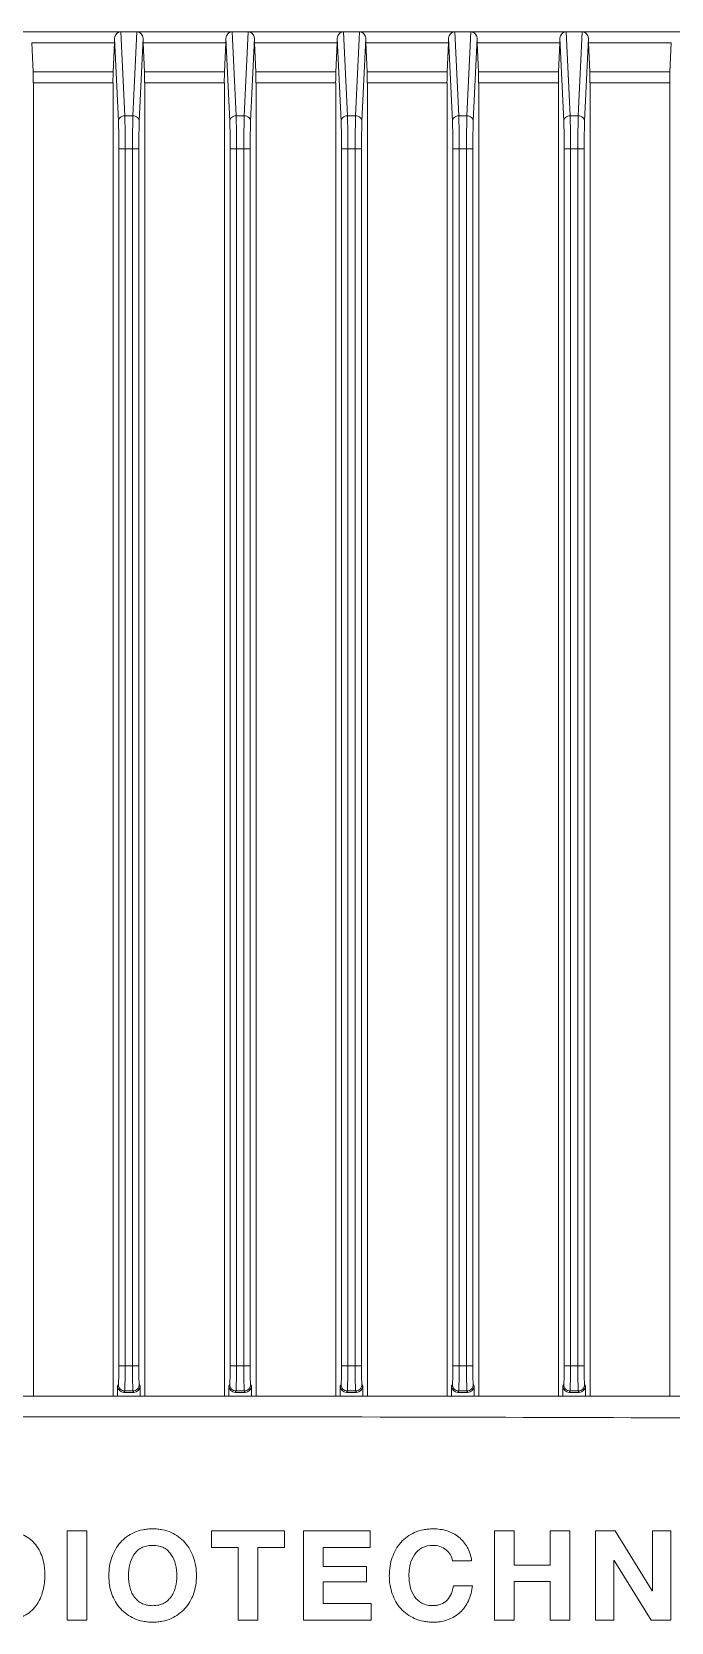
# Model space of a CAD drawing. Header units: millimetres. Extents: x 0 to 9253, y 0 to 2730.
# Drawn here: x 2800.5 to 2851.1, y 1314.5 to 1440.2 of the extents above; entities that cross this region are included whole.
import ezdxf

# ---------------------------------------------------------------- set-up
doc = ezdxf.new("R2010")
doc.units = ezdxf.units.MM
doc.layers.get('0').update_dxf_attribs({"lineweight": 13})

msp = doc.modelspace()

# ---------------------------------------------------------------- linework, layer by layer
for p, q in [((2729.36, 1440.23), (2887.07, 1440.23)), ((2800.55, 1439.37), (2800.65, 1437.06)), ((2807.08, 1439.37), (2800.55, 1439.37)), ((2807.08, 1439.37), (2806.98, 1437.06)), ((2807.09, 1439.74), (2807.39, 1433.16)), ((2807.89, 1433.59), (2807.59, 1440.23)), ((2808.84, 1440.23), (2808.54, 1433.59)), ((2809.04, 1433.16), (2809.34, 1439.74)), ((2809.35, 1439.37), (2809.45, 1437.06)), ((2815.88, 1439.37), (2809.35, 1439.37)), ((2815.88, 1439.37), (2815.78, 1437.06)), ((2815.89, 1439.74), (2816.19, 1433.16)), ((2816.69, 1433.59), (2816.39, 1440.23)), ((2817.64, 1440.23), (2817.34, 1433.59)), ((2817.84, 1433.16), (2818.14, 1439.74)), ((2818.15, 1439.37), (2818.25, 1437.06)), ((2824.68, 1439.37), (2818.15, 1439.37)), ((2824.68, 1439.37), (2824.58, 1437.06)), ((2824.69, 1439.74), (2824.99, 1433.16)), ((2825.49, 1433.59), (2825.19, 1440.23)), ((2826.44, 1440.23), (2826.14, 1433.59)), ((2826.64, 1433.16), (2826.94, 1439.74)), ((2826.95, 1439.37), (2827.05, 1437.06)), ((2833.48, 1439.37), (2826.95, 1439.37)), ((2833.48, 1439.37), (2833.38, 1437.06)), ((2833.49, 1439.74), (2833.79, 1433.16)), ((2834.29, 1433.59), (2833.99, 1440.23)), ((2835.24, 1440.23), (2834.94, 1433.59)), ((2835.44, 1433.16), (2835.74, 1439.74)), ((2835.75, 1439.37), (2835.85, 1437.06)), ((2842.28, 1439.37), (2835.75, 1439.37)), ((2842.28, 1439.37), (2842.18, 1437.06)), ((2842.29, 1439.74), (2842.59, 1433.16)), ((2843.09, 1433.59), (2842.79, 1440.23)), ((2844.04, 1440.23), (2843.74, 1433.59)), ((2844.24, 1433.16), (2844.54, 1439.74)), ((2844.55, 1439.37), (2844.65, 1437.06)), ((2851.08, 1439.37), (2844.55, 1439.37)), ((2851.08, 1439.37), (2850.98, 1437.06)), ((2800.65, 1437.06), (2806.98, 1437.06)), ((2809.45, 1437.06), (2815.78, 1437.06)), ((2818.25, 1437.06), (2824.58, 1437.06)), ((2827.05, 1437.06), (2833.38, 1437.06)), ((2835.85, 1437.06), (2842.18, 1437.06)), ((2844.65, 1437.06), (2850.98, 1437.06)), ((2800.67, 1332.39), (2800.67, 1436.19)), ((2806.97, 1436.19), (2800.67, 1436.19)), ((2806.97, 1436.19), (2806.97, 1332.39)), ((2809.47, 1332.39), (2809.47, 1436.19)), ((2815.77, 1436.19), (2809.47, 1436.19)), ((2815.77, 1436.19), (2815.77, 1332.39)), ((2818.27, 1332.39), (2818.27, 1436.19)), ((2824.57, 1436.19), (2818.27, 1436.19)), ((2824.57, 1436.19), (2824.57, 1332.39)), ((2827.07, 1332.39), (2827.07, 1436.19)), ((2833.37, 1436.19), (2827.07, 1436.19)), ((2833.37, 1436.19), (2833.37, 1332.39)), ((2835.87, 1332.39), (2835.87, 1436.19)), ((2842.17, 1436.19), (2835.87, 1436.19)), ((2842.17, 1436.19), (2842.17, 1332.39)), ((2844.67, 1332.39), (2844.67, 1436.19)), ((2850.97, 1436.19), (2844.67, 1436.19)), ((2850.97, 1436.19), (2850.97, 1332.39)), ((2807.89, 1433.59), (2808.54, 1433.59)), ((2816.69, 1433.59), (2817.34, 1433.59)), ((2825.49, 1433.59), (2826.14, 1433.59)), ((2834.29, 1433.59), (2834.94, 1433.59)), ((2843.09, 1433.59), (2843.74, 1433.59)), ((2807.42, 1334.8), (2807.42, 1430.99)), ((2809.01, 1430.99), (2807.42, 1430.99)), ((2807.92, 1430.99), (2807.92, 1334.8)), ((2808.51, 1334.8), (2808.51, 1430.99)), ((2809.01, 1430.99), (2809.01, 1334.8)), ((2816.22, 1334.8), (2816.22, 1430.99)), ((2817.81, 1430.99), (2816.22, 1430.99)), ((2816.72, 1430.99), (2816.72, 1334.8)), ((2817.31, 1334.8), (2817.31, 1430.99)), ((2817.81, 1430.99), (2817.81, 1334.8)), ((2825.02, 1334.8), (2825.02, 1430.99)), ((2826.61, 1430.99), (2825.02, 1430.99)), ((2825.52, 1430.99), (2825.52, 1334.8)), ((2826.11, 1334.8), (2826.11, 1430.99)), ((2826.61, 1430.99), (2826.61, 1334.8)), ((2833.82, 1334.8), (2833.82, 1430.99)), ((2835.41, 1430.99), (2833.82, 1430.99)), ((2834.32, 1430.99), (2834.32, 1334.8)), ((2834.91, 1334.8), (2834.91, 1430.99)), ((2835.41, 1430.99), (2835.41, 1334.8)), ((2842.62, 1334.8), (2842.62, 1430.99)), ((2844.21, 1430.99), (2842.62, 1430.99)), ((2843.12, 1430.99), (2843.12, 1334.8)), ((2843.71, 1334.8), (2843.71, 1430.99)), ((2844.21, 1430.99), (2844.21, 1334.8)), ((2807.42, 1334.8), (2808.51, 1334.8)), ((2809.01, 1334.8), (2808.51, 1334.8)), ((2816.72, 1334.8), (2816.22, 1334.8)), ((2816.72, 1334.8), (2817.31, 1334.8)), ((2817.81, 1334.8), (2817.31, 1334.8)), ((2825.52, 1334.8), (2825.02, 1334.8)), ((2825.52, 1334.8), (2826.11, 1334.8)), ((2826.61, 1334.8), (2826.11, 1334.8)), ((2834.32, 1334.8), (2833.82, 1334.8)), ((2834.32, 1334.8), (2834.91, 1334.8)), ((2835.41, 1334.8), (2834.91, 1334.8)), ((2843.12, 1334.8), (2842.62, 1334.8)), ((2843.12, 1334.8), (2843.71, 1334.8)), ((2844.21, 1334.8), (2843.71, 1334.8)), ((2807.39, 1333.3), (2807.33, 1333.19)), ((2807.33, 1333.19), (2807.33, 1332.39)), ((2807.89, 1332.8), (2807.83, 1332.69)), ((2807.83, 1332.69), (2808.6, 1332.69)), ((2808.54, 1332.8), (2807.89, 1332.8)), ((2808.6, 1332.69), (2808.54, 1332.8)), ((2809.1, 1333.19), (2809.04, 1333.3)), ((2809.1, 1332.39), (2809.1, 1333.19)), ((2816.19, 1333.3), (2816.13, 1333.19)), ((2816.13, 1333.19), (2816.13, 1332.39)), ((2816.69, 1332.8), (2816.63, 1332.69)), ((2816.63, 1332.69), (2817.4, 1332.69)), ((2817.34, 1332.8), (2816.69, 1332.8)), ((2817.4, 1332.69), (2817.34, 1332.8)), ((2817.9, 1333.19), (2817.84, 1333.3)), ((2817.9, 1332.39), (2817.9, 1333.19)), ((2824.99, 1333.3), (2824.93, 1333.19)), ((2824.93, 1333.19), (2824.93, 1332.39)), ((2825.49, 1332.8), (2825.43, 1332.69)), ((2825.43, 1332.69), (2826.2, 1332.69)), ((2826.14, 1332.8), (2825.49, 1332.8)), ((2826.2, 1332.69), (2826.14, 1332.8)), ((2826.7, 1333.19), (2826.64, 1333.3)), ((2826.7, 1332.39), (2826.7, 1333.19)), ((2833.79, 1333.3), (2833.73, 1333.19)), ((2833.73, 1333.19), (2833.73, 1332.39)), ((2834.29, 1332.8), (2834.23, 1332.69)), ((2834.23, 1332.69), (2835, 1332.69)), ((2834.94, 1332.8), (2834.29, 1332.8)), ((2835, 1332.69), (2834.94, 1332.8)), ((2835.5, 1333.19), (2835.44, 1333.3)), ((2835.5, 1332.39), (2835.5, 1333.19)), ((2842.59, 1333.3), (2842.53, 1333.19)), ((2842.53, 1333.19), (2842.53, 1332.39)), ((2843.09, 1332.8), (2843.03, 1332.69)), ((2843.03, 1332.69), (2843.8, 1332.69)), ((2843.74, 1332.8), (2843.09, 1332.8)), ((2843.8, 1332.69), (2843.74, 1332.8)), ((2844.3, 1333.19), (2844.24, 1333.3)), ((2844.3, 1332.39), (2844.3, 1333.19)), ((2891.75, 1332.39), (2724.68, 1332.39)), ((2803.34, 1321.74), (2803.34, 1314.69)), ((2804.89, 1321.74), (2803.34, 1321.74)), ((2804.89, 1314.69), (2804.89, 1321.74)), ((2814.76, 1321.74), (2814.76, 1320.44)), ((2820.53, 1321.74), (2814.76, 1321.74)), ((2820.53, 1320.44), (2820.53, 1321.74)), ((2822.03, 1321.74), (2822.03, 1314.69)), ((2827.29, 1321.74), (2822.03, 1321.74)), ((2827.29, 1320.44), (2827.29, 1321.74)), ((2838.66, 1321.74), (2837.11, 1321.74)), ((2837.11, 1321.74), (2837.11, 1314.69)), ((2838.66, 1319.03), (2838.66, 1321.74)), ((2843.06, 1321.74), (2841.51, 1321.74)), ((2841.51, 1321.74), (2841.51, 1319.03)), ((2843.06, 1314.69), (2843.06, 1321.74)), ((2846.65, 1321.74), (2845.11, 1321.74)), ((2845.11, 1321.74), (2845.11, 1314.69)), ((2849.59, 1317.01), (2846.65, 1321.74)), ((2851.06, 1321.74), (2849.61, 1321.74)), ((2849.61, 1321.74), (2849.61, 1317.01)), ((2851.06, 1314.69), (2851.06, 1321.74)), ((2814.76, 1320.44), (2816.87, 1320.44)), ((2816.87, 1320.44), (2816.87, 1314.69)), ((2818.42, 1314.69), (2818.42, 1320.44)), ((2818.42, 1320.44), (2820.53, 1320.44)), ((2823.58, 1318.93), (2823.58, 1320.44)), ((2823.58, 1320.44), (2827.29, 1320.44)), ((2826.99, 1318.93), (2823.58, 1318.93)), ((2826.99, 1317.72), (2826.99, 1318.93)), ((2833.81, 1319.37), (2835.31, 1319.37)), ((2841.51, 1319.03), (2838.66, 1319.03)), ((2846.56, 1319.41), (2846.58, 1319.41)), ((2846.56, 1314.69), (2846.56, 1319.41)), ((2846.58, 1319.41), (2849.51, 1314.69)), ((2823.58, 1317.72), (2826.99, 1317.72)), ((2823.58, 1316), (2823.58, 1317.72)), ((2835.37, 1317.41), (2833.87, 1317.41)), ((2838.66, 1317.73), (2841.51, 1317.73)), ((2838.66, 1314.69), (2838.66, 1317.73)), ((2841.51, 1317.73), (2841.51, 1314.69)), ((2849.61, 1317.01), (2849.59, 1317.01)), ((2827.37, 1316), (2823.58, 1316)), ((2827.37, 1314.69), (2827.37, 1316)), ((2803.34, 1314.69), (2804.89, 1314.69)), ((2816.87, 1314.69), (2818.42, 1314.69)), ((2822.03, 1314.69), (2827.37, 1314.69)), ((2837.11, 1314.69), (2838.66, 1314.69)), ((2841.51, 1314.69), (2843.06, 1314.69)), ((2845.11, 1314.69), (2846.56, 1314.69)), ((2849.51, 1314.69), (2851.06, 1314.69))]:
    msp.add_line(p, q)
for centre, major_axis, ratio, start_param, end_param in [((2807.07, 1440.23), (0, 1), 0.026186, -2.617994, -2.087851), ((2809.36, 1440.23), (0, 1), 0.026186, -4.195334, -3.665191), ((2815.87, 1440.23), (0, 1), 0.026186, -2.617994, -2.087851), ((2818.16, 1440.23), (0, 1), 0.026186, -4.195334, -3.665191), ((2824.67, 1440.23), (0, 1), 0.026186, -2.617994, -2.087851), ((2826.96, 1440.23), (0, 1), 0.026186, -4.195334, -3.665191), ((2833.47, 1440.23), (0, 1), 0.026186, -2.617994, -2.087851), ((2835.76, 1440.23), (0, 1), 0.026186, -4.195334, -3.665191), ((2842.27, 1440.23), (0, 1), 0.026186, -2.617994, -2.087851), ((2800.64, 1436.19), (0, 1), 0.026186, -1.570796, -0.523599), ((2806.99, 1436.19), (0, 1), 0.026186, 0.523599, 1.570796), ((2809.44, 1436.19), (0, 1), 0.026186, -1.570796, -0.523599), ((2815.79, 1436.19), (0, 1), 0.026186, 0.523599, 1.570796), ((2818.24, 1436.19), (0, 1), 0.026186, -1.570796, -0.523599), ((2824.59, 1436.19), (0, 1), 0.026186, 0.523599, 1.570796), ((2827.04, 1436.19), (0, 1), 0.026186, -1.570796, -0.523599), ((2833.39, 1436.19), (0, 1), 0.026186, 0.523599, 1.570796), ((2835.84, 1436.19), (0, 1), 0.026186, -1.570796, -0.523599), ((2842.19, 1436.19), (0, 1), 0.026186, 0.523599, 1.570796), ((2844.64, 1436.19), (0, 1), 0.026186, -1.570796, -0.523599), ((2850.99, 1436.19), (0, 1), 0.026186, 0.523599, 1.570796), ((2807.83, 1333.19), (0.224, 0.448), 0.998288, 2.034855, 3.604281), ((2808.6, 1333.19), (0.224, -0.448), 0.998288, -0.462689, 1.106738), ((2816.63, 1333.19), (0.224, 0.448), 0.998288, 2.034855, 3.604281), ((2817.4, 1333.19), (0.224, -0.448), 0.998288, -0.462689, 1.106738), ((2825.43, 1333.19), (0.224, 0.448), 0.998288, 2.034855, 3.604281), ((2826.2, 1333.19), (0.224, -0.448), 0.998288, -0.462689, 1.106738), ((2834.23, 1333.19), (0.224, 0.448), 0.998288, 2.034855, 3.604281), ((2835, 1333.19), (0.224, -0.448), 0.998288, -0.462689, 1.106738), ((2843.03, 1333.19), (0.224, 0.448), 0.998288, 2.034855, 3.604281), ((2843.8, 1333.19), (0.224, -0.448), 0.998288, -0.462689, 1.106738)]:
    msp.add_ellipse(centre, major_axis=major_axis, ratio=ratio, start_param=start_param, end_param=end_param)
for points, knots in [([(2807.59, 1440.23), (2807.46, 1440.23), (2807.21, 1440.11), (2807.1, 1439.86), (2807.09, 1439.74)], [0, 0, 0, 0, 0.512016, 1, 1, 1, 1]), ([(2809.34, 1439.74), (2809.34, 1439.86), (2809.22, 1440.11), (2808.97, 1440.23), (2808.84, 1440.23)], [0, 0, 0, 0, 0.487702, 1, 1, 1, 1]), ([(2816.39, 1440.23), (2816.26, 1440.23), (2816.01, 1440.11), (2815.9, 1439.86), (2815.89, 1439.74)], [0, 0, 0, 0, 0.512016, 1, 1, 1, 1]), ([(2818.14, 1439.74), (2818.14, 1439.86), (2818.02, 1440.11), (2817.77, 1440.23), (2817.64, 1440.23)], [0, 0, 0, 0, 0.487702, 1, 1, 1, 1]), ([(2825.19, 1440.23), (2825.06, 1440.23), (2824.81, 1440.11), (2824.7, 1439.86), (2824.69, 1439.74)], [0, 0, 0, 0, 0.512016, 1, 1, 1, 1]), ([(2826.94, 1439.74), (2826.94, 1439.86), (2826.82, 1440.11), (2826.57, 1440.23), (2826.44, 1440.23)], [0, 0, 0, 0, 0.487702, 1, 1, 1, 1]), ([(2833.99, 1440.23), (2833.86, 1440.23), (2833.61, 1440.11), (2833.5, 1439.86), (2833.49, 1439.74)], [0, 0, 0, 0, 0.512016, 1, 1, 1, 1]), ([(2835.74, 1439.74), (2835.74, 1439.86), (2835.62, 1440.11), (2835.37, 1440.23), (2835.24, 1440.23)], [0, 0, 0, 0, 0.487702, 1, 1, 1, 1]), ([(2842.79, 1440.23), (2842.66, 1440.23), (2842.41, 1440.11), (2842.3, 1439.86), (2842.29, 1439.74)], [0, 0, 0, 0, 0.512016, 1, 1, 1, 1]), ([(2844.54, 1439.74), (2844.54, 1439.86), (2844.42, 1440.11), (2844.17, 1440.23), (2844.04, 1440.23)], [0, 0, 0, 0, 0.487702, 1, 1, 1, 1]), ([(2807.39, 1433.16), (2807.39, 1433.27), (2807.52, 1433.51), (2807.77, 1433.59), (2807.89, 1433.59)], [0, 0, 0, 0, 0.475368, 1, 1, 1, 1]), ([(2807.39, 1433.16), (2807.41, 1432.85), (2807.42, 1432.13), (2807.42, 1431.41), (2807.42, 1430.99)], [0, 0, 0, 0, 0.422672, 1, 1, 1, 1]), ([(2807.89, 1433.59), (2807.91, 1433.23), (2807.92, 1432.36), (2807.92, 1431.49), (2807.92, 1430.99)], [0, 0, 0, 0, 0.422656, 1, 1, 1, 1]), ([(2808.51, 1430.99), (2808.51, 1431.49), (2808.51, 1432.36), (2808.53, 1433.23), (2808.54, 1433.59)], [0, 0, 0, 0, 0.57733, 1, 1, 1, 1]), ([(2808.54, 1433.59), (2808.66, 1433.59), (2808.91, 1433.51), (2809.04, 1433.27), (2809.04, 1433.16)], [0, 0, 0, 0, 0.524643, 1, 1, 1, 1]), ([(2809.01, 1430.99), (2809.01, 1431.41), (2809.01, 1432.13), (2809.03, 1432.85), (2809.04, 1433.16)], [0, 0, 0, 0, 0.577333, 1, 1, 1, 1]), ([(2816.19, 1433.16), (2816.19, 1433.27), (2816.32, 1433.51), (2816.57, 1433.59), (2816.69, 1433.59)], [0, 0, 0, 0, 0.475368, 1, 1, 1, 1]), ([(2816.19, 1433.16), (2816.21, 1432.85), (2816.22, 1432.13), (2816.22, 1431.41), (2816.22, 1430.99)], [0, 0, 0, 0, 0.422672, 1, 1, 1, 1]), ([(2816.69, 1433.59), (2816.71, 1433.23), (2816.72, 1432.36), (2816.72, 1431.49), (2816.72, 1430.99)], [0, 0, 0, 0, 0.422656, 1, 1, 1, 1]), ([(2817.31, 1430.99), (2817.31, 1431.49), (2817.31, 1432.36), (2817.33, 1433.23), (2817.34, 1433.59)], [0, 0, 0, 0, 0.57733, 1, 1, 1, 1]), ([(2817.34, 1433.59), (2817.46, 1433.59), (2817.71, 1433.51), (2817.84, 1433.27), (2817.84, 1433.16)], [0, 0, 0, 0, 0.524643, 1, 1, 1, 1]), ([(2817.81, 1430.99), (2817.81, 1431.41), (2817.81, 1432.13), (2817.83, 1432.85), (2817.84, 1433.16)], [0, 0, 0, 0, 0.577333, 1, 1, 1, 1]), ([(2824.99, 1433.16), (2824.99, 1433.27), (2825.12, 1433.51), (2825.37, 1433.59), (2825.49, 1433.59)], [0, 0, 0, 0, 0.475368, 1, 1, 1, 1]), ([(2824.99, 1433.16), (2825.01, 1432.85), (2825.02, 1432.13), (2825.02, 1431.41), (2825.02, 1430.99)], [0, 0, 0, 0, 0.422672, 1, 1, 1, 1]), ([(2825.49, 1433.59), (2825.51, 1433.23), (2825.52, 1432.36), (2825.52, 1431.49), (2825.52, 1430.99)], [0, 0, 0, 0, 0.422656, 1, 1, 1, 1]), ([(2826.11, 1430.99), (2826.11, 1431.49), (2826.11, 1432.36), (2826.13, 1433.23), (2826.14, 1433.59)], [0, 0, 0, 0, 0.57733, 1, 1, 1, 1]), ([(2826.14, 1433.59), (2826.26, 1433.59), (2826.51, 1433.51), (2826.64, 1433.27), (2826.64, 1433.16)], [0, 0, 0, 0, 0.524643, 1, 1, 1, 1]), ([(2826.61, 1430.99), (2826.61, 1431.41), (2826.61, 1432.13), (2826.63, 1432.85), (2826.64, 1433.16)], [0, 0, 0, 0, 0.577333, 1, 1, 1, 1]), ([(2833.79, 1433.16), (2833.79, 1433.27), (2833.92, 1433.51), (2834.17, 1433.59), (2834.29, 1433.59)], [0, 0, 0, 0, 0.475368, 1, 1, 1, 1]), ([(2833.79, 1433.16), (2833.81, 1432.85), (2833.82, 1432.13), (2833.82, 1431.41), (2833.82, 1430.99)], [0, 0, 0, 0, 0.422672, 1, 1, 1, 1]), ([(2834.29, 1433.59), (2834.31, 1433.23), (2834.32, 1432.36), (2834.32, 1431.49), (2834.32, 1430.99)], [0, 0, 0, 0, 0.422656, 1, 1, 1, 1]), ([(2834.91, 1430.99), (2834.91, 1431.49), (2834.91, 1432.36), (2834.93, 1433.23), (2834.94, 1433.59)], [0, 0, 0, 0, 0.57733, 1, 1, 1, 1]), ([(2834.94, 1433.59), (2835.06, 1433.59), (2835.31, 1433.51), (2835.44, 1433.27), (2835.44, 1433.16)], [0, 0, 0, 0, 0.524643, 1, 1, 1, 1]), ([(2835.41, 1430.99), (2835.41, 1431.41), (2835.41, 1432.13), (2835.43, 1432.85), (2835.44, 1433.16)], [0, 0, 0, 0, 0.577333, 1, 1, 1, 1]), ([(2842.59, 1433.16), (2842.59, 1433.27), (2842.72, 1433.51), (2842.97, 1433.59), (2843.09, 1433.59)], [0, 0, 0, 0, 0.475368, 1, 1, 1, 1]), ([(2842.59, 1433.16), (2842.61, 1432.85), (2842.62, 1432.13), (2842.62, 1431.41), (2842.62, 1430.99)], [0, 0, 0, 0, 0.422672, 1, 1, 1, 1]), ([(2843.09, 1433.59), (2843.11, 1433.23), (2843.12, 1432.36), (2843.12, 1431.49), (2843.12, 1430.99)], [0, 0, 0, 0, 0.422656, 1, 1, 1, 1]), ([(2843.71, 1430.99), (2843.71, 1431.49), (2843.71, 1432.36), (2843.73, 1433.23), (2843.74, 1433.59)], [0, 0, 0, 0, 0.57733, 1, 1, 1, 1]), ([(2843.74, 1433.59), (2843.86, 1433.59), (2844.11, 1433.51), (2844.24, 1433.27), (2844.24, 1433.16)], [0, 0, 0, 0, 0.524643, 1, 1, 1, 1]), ([(2844.21, 1430.99), (2844.21, 1431.41), (2844.21, 1432.13), (2844.23, 1432.85), (2844.24, 1433.16)], [0, 0, 0, 0, 0.577333, 1, 1, 1, 1]), ([(2807.42, 1334.8), (2807.42, 1334.62), (2807.42, 1334.27), (2807.42, 1333.87), (2807.41, 1333.6), (2807.4, 1333.46), (2807.39, 1333.36), (2807.39, 1333.32), (2807.39, 1333.3)], [0, 0, 0, 0, 0.370876, 0.688887, 0.813409, 0.908906, 0.971742, 1, 1, 1, 1]), ([(2807.92, 1334.8), (2807.92, 1334.55), (2807.92, 1334.2), (2807.92, 1333.74), (2807.91, 1333.44), (2807.91, 1333.2), (2807.9, 1333.01), (2807.89, 1332.88), (2807.89, 1332.82), (2807.89, 1332.8)], [0, 0, 0, 0, 0.370928, 0.539744, 0.689047, 0.8136, 0.909104, 0.971902, 1, 1, 1, 1]), ([(2808.54, 1332.8), (2808.54, 1332.82), (2808.54, 1332.88), (2808.53, 1333.01), (2808.52, 1333.2), (2808.52, 1333.44), (2808.51, 1333.74), (2808.51, 1334.2), (2808.51, 1334.55), (2808.51, 1334.8)], [0, 0, 0, 0, 0.028096, 0.090893, 0.186395, 0.310946, 0.460248, 0.629066, 1, 1, 1, 1]), ([(2809.04, 1333.3), (2809.04, 1333.32), (2809.04, 1333.36), (2809.03, 1333.46), (2809.02, 1333.6), (2809.01, 1333.87), (2809.01, 1334.27), (2809.01, 1334.62), (2809.01, 1334.8)], [0, 0, 0, 0, 0.028258, 0.091096, 0.186595, 0.311118, 0.629129, 1, 1, 1, 1]), ([(2816.22, 1334.8), (2816.22, 1334.62), (2816.22, 1334.27), (2816.22, 1333.87), (2816.21, 1333.6), (2816.2, 1333.46), (2816.19, 1333.36), (2816.19, 1333.32), (2816.19, 1333.3)], [0, 0, 0, 0, 0.370876, 0.688887, 0.813409, 0.908906, 0.971742, 1, 1, 1, 1]), ([(2816.72, 1334.8), (2816.72, 1334.55), (2816.72, 1334.2), (2816.72, 1333.74), (2816.71, 1333.44), (2816.71, 1333.2), (2816.7, 1333.01), (2816.69, 1332.88), (2816.69, 1332.82), (2816.69, 1332.8)], [0, 0, 0, 0, 0.370928, 0.539744, 0.689047, 0.8136, 0.909104, 0.971902, 1, 1, 1, 1]), ([(2817.34, 1332.8), (2817.34, 1332.82), (2817.34, 1332.88), (2817.33, 1333.01), (2817.32, 1333.2), (2817.32, 1333.44), (2817.31, 1333.74), (2817.31, 1334.2), (2817.31, 1334.55), (2817.31, 1334.8)], [0, 0, 0, 0, 0.028096, 0.090893, 0.186395, 0.310946, 0.460248, 0.629066, 1, 1, 1, 1]), ([(2817.84, 1333.3), (2817.84, 1333.32), (2817.84, 1333.36), (2817.83, 1333.46), (2817.82, 1333.6), (2817.81, 1333.87), (2817.81, 1334.27), (2817.81, 1334.62), (2817.81, 1334.8)], [0, 0, 0, 0, 0.028258, 0.091096, 0.186595, 0.311118, 0.629129, 1, 1, 1, 1]), ([(2825.02, 1334.8), (2825.02, 1334.62), (2825.02, 1334.27), (2825.02, 1333.87), (2825.01, 1333.6), (2825, 1333.46), (2824.99, 1333.36), (2824.99, 1333.32), (2824.99, 1333.3)], [0, 0, 0, 0, 0.370876, 0.688887, 0.813409, 0.908906, 0.971742, 1, 1, 1, 1]), ([(2825.52, 1334.8), (2825.52, 1334.55), (2825.52, 1334.2), (2825.52, 1333.74), (2825.51, 1333.44), (2825.51, 1333.2), (2825.5, 1333.01), (2825.49, 1332.88), (2825.49, 1332.82), (2825.49, 1332.8)], [0, 0, 0, 0, 0.370928, 0.539744, 0.689047, 0.8136, 0.909104, 0.971902, 1, 1, 1, 1]), ([(2826.14, 1332.8), (2826.14, 1332.82), (2826.14, 1332.88), (2826.13, 1333.01), (2826.12, 1333.2), (2826.12, 1333.44), (2826.11, 1333.74), (2826.11, 1334.2), (2826.11, 1334.55), (2826.11, 1334.8)], [0, 0, 0, 0, 0.028096, 0.090893, 0.186395, 0.310946, 0.460248, 0.629066, 1, 1, 1, 1]), ([(2826.64, 1333.3), (2826.64, 1333.32), (2826.64, 1333.36), (2826.63, 1333.46), (2826.62, 1333.6), (2826.61, 1333.87), (2826.61, 1334.27), (2826.61, 1334.62), (2826.61, 1334.8)], [0, 0, 0, 0, 0.028258, 0.091096, 0.186595, 0.311118, 0.629129, 1, 1, 1, 1]), ([(2833.82, 1334.8), (2833.82, 1334.62), (2833.82, 1334.27), (2833.82, 1333.87), (2833.81, 1333.6), (2833.8, 1333.46), (2833.79, 1333.36), (2833.79, 1333.32), (2833.79, 1333.3)], [0, 0, 0, 0, 0.370876, 0.688887, 0.813409, 0.908906, 0.971742, 1, 1, 1, 1]), ([(2834.32, 1334.8), (2834.32, 1334.55), (2834.32, 1334.2), (2834.32, 1333.74), (2834.31, 1333.44), (2834.31, 1333.2), (2834.3, 1333.01), (2834.29, 1332.88), (2834.29, 1332.82), (2834.29, 1332.8)], [0, 0, 0, 0, 0.370928, 0.539744, 0.689047, 0.8136, 0.909104, 0.971902, 1, 1, 1, 1]), ([(2834.94, 1332.8), (2834.94, 1332.82), (2834.94, 1332.88), (2834.93, 1333.01), (2834.92, 1333.2), (2834.92, 1333.44), (2834.91, 1333.74), (2834.91, 1334.2), (2834.91, 1334.55), (2834.91, 1334.8)], [0, 0, 0, 0, 0.028096, 0.090893, 0.186395, 0.310946, 0.460248, 0.629066, 1, 1, 1, 1]), ([(2835.44, 1333.3), (2835.44, 1333.32), (2835.44, 1333.36), (2835.43, 1333.46), (2835.42, 1333.6), (2835.41, 1333.87), (2835.41, 1334.27), (2835.41, 1334.62), (2835.41, 1334.8)], [0, 0, 0, 0, 0.028258, 0.091096, 0.186595, 0.311118, 0.629129, 1, 1, 1, 1]), ([(2842.62, 1334.8), (2842.62, 1334.62), (2842.62, 1334.27), (2842.62, 1333.87), (2842.61, 1333.6), (2842.6, 1333.46), (2842.59, 1333.36), (2842.59, 1333.32), (2842.59, 1333.3)], [0, 0, 0, 0, 0.370876, 0.688887, 0.813409, 0.908906, 0.971742, 1, 1, 1, 1]), ([(2843.12, 1334.8), (2843.12, 1334.55), (2843.12, 1334.2), (2843.12, 1333.74), (2843.11, 1333.44), (2843.11, 1333.2), (2843.1, 1333.01), (2843.09, 1332.88), (2843.09, 1332.82), (2843.09, 1332.8)], [0, 0, 0, 0, 0.370928, 0.539744, 0.689047, 0.8136, 0.909104, 0.971902, 1, 1, 1, 1]), ([(2843.74, 1332.8), (2843.74, 1332.82), (2843.74, 1332.88), (2843.73, 1333.01), (2843.72, 1333.2), (2843.72, 1333.44), (2843.71, 1333.74), (2843.71, 1334.2), (2843.71, 1334.55), (2843.71, 1334.8)], [0, 0, 0, 0, 0.028096, 0.090893, 0.186395, 0.310946, 0.460248, 0.629066, 1, 1, 1, 1]), ([(2844.24, 1333.3), (2844.24, 1333.32), (2844.24, 1333.36), (2844.23, 1333.46), (2844.22, 1333.6), (2844.21, 1333.87), (2844.21, 1334.27), (2844.21, 1334.62), (2844.21, 1334.8)], [0, 0, 0, 0, 0.028258, 0.091096, 0.186595, 0.311118, 0.629129, 1, 1, 1, 1]), ([(2807.89, 1332.8), (2807.76, 1332.8), (2807.49, 1332.91), (2807.39, 1333.18), (2807.39, 1333.3)], [0, 0, 0, 0, 0.499953, 1, 1, 1, 1]), ([(2809.04, 1333.3), (2809.04, 1333.18), (2808.94, 1332.91), (2808.67, 1332.8), (2808.54, 1332.8)], [0, 0, 0, 0, 0.500056, 1, 1, 1, 1]), ([(2816.69, 1332.8), (2816.56, 1332.8), (2816.29, 1332.91), (2816.19, 1333.18), (2816.19, 1333.3)], [0, 0, 0, 0, 0.499953, 1, 1, 1, 1]), ([(2817.84, 1333.3), (2817.84, 1333.18), (2817.74, 1332.91), (2817.47, 1332.8), (2817.34, 1332.8)], [0, 0, 0, 0, 0.500056, 1, 1, 1, 1]), ([(2825.49, 1332.8), (2825.36, 1332.8), (2825.09, 1332.91), (2824.99, 1333.18), (2824.99, 1333.3)], [0, 0, 0, 0, 0.499953, 1, 1, 1, 1]), ([(2826.64, 1333.3), (2826.64, 1333.18), (2826.54, 1332.91), (2826.27, 1332.8), (2826.14, 1332.8)], [0, 0, 0, 0, 0.500056, 1, 1, 1, 1]), ([(2834.29, 1332.8), (2834.16, 1332.8), (2833.89, 1332.91), (2833.79, 1333.18), (2833.79, 1333.3)], [0, 0, 0, 0, 0.499953, 1, 1, 1, 1]), ([(2835.44, 1333.3), (2835.44, 1333.18), (2835.34, 1332.91), (2835.07, 1332.8), (2834.94, 1332.8)], [0, 0, 0, 0, 0.500056, 1, 1, 1, 1]), ([(2843.09, 1332.8), (2842.96, 1332.8), (2842.69, 1332.91), (2842.59, 1333.18), (2842.59, 1333.3)], [0, 0, 0, 0, 0.499953, 1, 1, 1, 1]), ([(2844.24, 1333.3), (2844.24, 1333.18), (2844.14, 1332.91), (2843.87, 1332.8), (2843.74, 1332.8)], [0, 0, 0, 0, 0.500056, 1, 1, 1, 1]), ([(2717.46, 1330.4), (2732.59, 1330.52), (2762.84, 1330.7), (2808.22, 1330.79), (2853.6, 1330.7), (2883.85, 1330.52), (2898.97, 1330.4)], [0, 0, 0, 0, 0.249944, 0.5, 0.750056, 1, 1, 1, 1]), ([(2798.38, 1314.69), (2798.86, 1314.69), (2799.77, 1314.83), (2800.69, 1315.52), (2801.16, 1316.23), (2801.4, 1316.84), (2801.52, 1317.41), (2801.57, 1317.88), (2801.58, 1318.27), (2801.57, 1318.67), (2801.51, 1319.19), (2801.36, 1319.77), (2801.07, 1320.38), (2800.56, 1321.04), (2799.65, 1321.62), (2798.81, 1321.74), (2798.38, 1321.74)], [0, 0, 0, 0, 0.133503, 0.249625, 0.308095, 0.369134, 0.433884, 0.467882, 0.503003, 0.542589, 0.5798, 0.648037, 0.709942, 0.767847, 0.880003, 1, 1, 1, 1]), ([(2810.1, 1321.91), (2809.97, 1321.91), (2809.71, 1321.89), (2809.21, 1321.82), (2808.64, 1321.65), (2808.03, 1321.3), (2807.36, 1320.69), (2806.9, 1319.86), (2806.67, 1318.94), (2806.62, 1318.19), (2806.67, 1317.45), (2806.9, 1316.54), (2807.36, 1315.73), (2808.04, 1315.13), (2808.64, 1314.78), (2809.21, 1314.61), (2809.71, 1314.54), (2809.97, 1314.53), (2810.1, 1314.53)], [0, 0, 0, 0, 0.035156, 0.068719, 0.132058, 0.192228, 0.251211, 0.371262, 0.435153, 0.502403, 0.56788, 0.630488, 0.749203, 0.807939, 0.868029, 0.931352, 0.964915, 1, 1, 1, 1]), ([(2810.1, 1314.53), (2810.23, 1314.53), (2810.49, 1314.54), (2810.99, 1314.61), (2811.56, 1314.78), (2812.16, 1315.13), (2812.84, 1315.73), (2813.3, 1316.54), (2813.52, 1317.45), (2813.58, 1318.19), (2813.52, 1318.94), (2813.3, 1319.86), (2812.84, 1320.69), (2812.16, 1321.3), (2811.56, 1321.65), (2810.99, 1321.82), (2810.49, 1321.89), (2810.23, 1321.91), (2810.1, 1321.91)], [0, 0, 0, 0, 0.035197, 0.068736, 0.132031, 0.192112, 0.250851, 0.369579, 0.432191, 0.497668, 0.564919, 0.628812, 0.748877, 0.807863, 0.868023, 0.931334, 0.964874, 1, 1, 1, 1]), ([(2835.31, 1319.37), (2835.26, 1319.74), (2835.05, 1320.46), (2834.34, 1321.3), (2833.54, 1321.72), (2832.83, 1321.88), (2832.32, 1321.91), (2831.88, 1321.89), (2831.38, 1321.82), (2830.81, 1321.65), (2830.2, 1321.3), (2829.53, 1320.69), (2829.07, 1319.86), (2828.84, 1318.94), (2828.79, 1318.22), (2828.82, 1317.74), (2828.85, 1317.52)], [0, 0, 0, 0, 0.105922, 0.203187, 0.301164, 0.352399, 0.405548, 0.442781, 0.478329, 0.545418, 0.609159, 0.671634, 0.7988, 0.866472, 0.937702, 1, 1, 1, 1]), ([(2810.1, 1315.83), (2810.02, 1315.83), (2809.85, 1315.84), (2809.55, 1315.89), (2809.21, 1316.01), (2808.87, 1316.25), (2808.61, 1316.56), (2808.41, 1316.92), (2808.23, 1317.46), (2808.15, 1318.2), (2808.24, 1319.07), (2808.51, 1319.75), (2808.87, 1320.18), (2809.21, 1320.42), (2809.55, 1320.54), (2809.85, 1320.59), (2810.02, 1320.6), (2810.1, 1320.6)], [0, 0, 0, 0, 0.036446, 0.070446, 0.133036, 0.191791, 0.249804, 0.308963, 0.370012, 0.496276, 0.627445, 0.74955, 0.808048, 0.867, 0.92964, 0.963645, 1, 1, 1, 1]), ([(2810.1, 1320.6), (2810.18, 1320.6), (2810.35, 1320.59), (2810.65, 1320.54), (2810.99, 1320.42), (2811.33, 1320.18), (2811.68, 1319.75), (2811.95, 1319.07), (2812.04, 1318.2), (2811.97, 1317.46), (2811.79, 1316.92), (2811.59, 1316.56), (2811.33, 1316.25), (2810.99, 1316.01), (2810.65, 1315.89), (2810.35, 1315.84), (2810.18, 1315.83), (2810.1, 1315.83)], [0, 0, 0, 0, 0.036532, 0.070528, 0.133148, 0.192079, 0.250561, 0.37265, 0.503817, 0.630078, 0.691121, 0.750269, 0.808266, 0.867001, 0.929571, 0.963562, 1, 1, 1, 1]), ([(2830.39, 1318.75), (2830.41, 1318.86), (2830.48, 1319.25), (2830.73, 1319.88), (2831.37, 1320.49), (2831.97, 1320.6), (2832.27, 1320.6)], [0, 0, 0, 0, 0.115409, 0.407351, 0.685512, 1, 1, 1, 1]), ([(2832.27, 1320.6), (2832.63, 1320.6), (2833.35, 1320.37), (2833.76, 1319.71), (2833.81, 1319.37)], [0, 0, 0, 0, 0.514421, 1, 1, 1, 1]), ([(2833.87, 1317.41), (2833.81, 1317), (2833.6, 1316.36), (2832.97, 1315.96), (2832.57, 1315.85), (2832.22, 1315.82), (2831.81, 1315.86), (2831.26, 1316.05), (2830.73, 1316.54), (2830.42, 1317.33), (2830.34, 1318.09), (2830.37, 1318.57), (2830.39, 1318.75)], [0, 0, 0, 0, 0.1932, 0.286509, 0.333164, 0.379819, 0.450789, 0.521759, 0.646454, 0.775391, 0.911123, 1, 1, 1, 1]), ([(2828.85, 1317.52), (2828.86, 1317.5), (2828.9, 1317.24), (2829.07, 1316.54), (2829.53, 1315.73), (2830.2, 1315.13), (2830.81, 1314.78), (2831.38, 1314.61), (2831.88, 1314.54), (2832.24, 1314.52), (2832.58, 1314.53), (2832.98, 1314.58), (2833.46, 1314.71), (2833.97, 1314.96), (2834.57, 1315.41), (2835.14, 1316.22), (2835.33, 1317), (2835.37, 1317.41)], [0, 0, 0, 0, 0.007825, 0.081389, 0.220886, 0.289908, 0.360518, 0.434923, 0.474356, 0.515659, 0.548564, 0.58037, 0.641226, 0.699561, 0.756731, 0.872573, 1, 1, 1, 1])]:
    msp.add_open_spline(points, degree=3, knots=knots)

doc.saveas('drawing.dxf')
